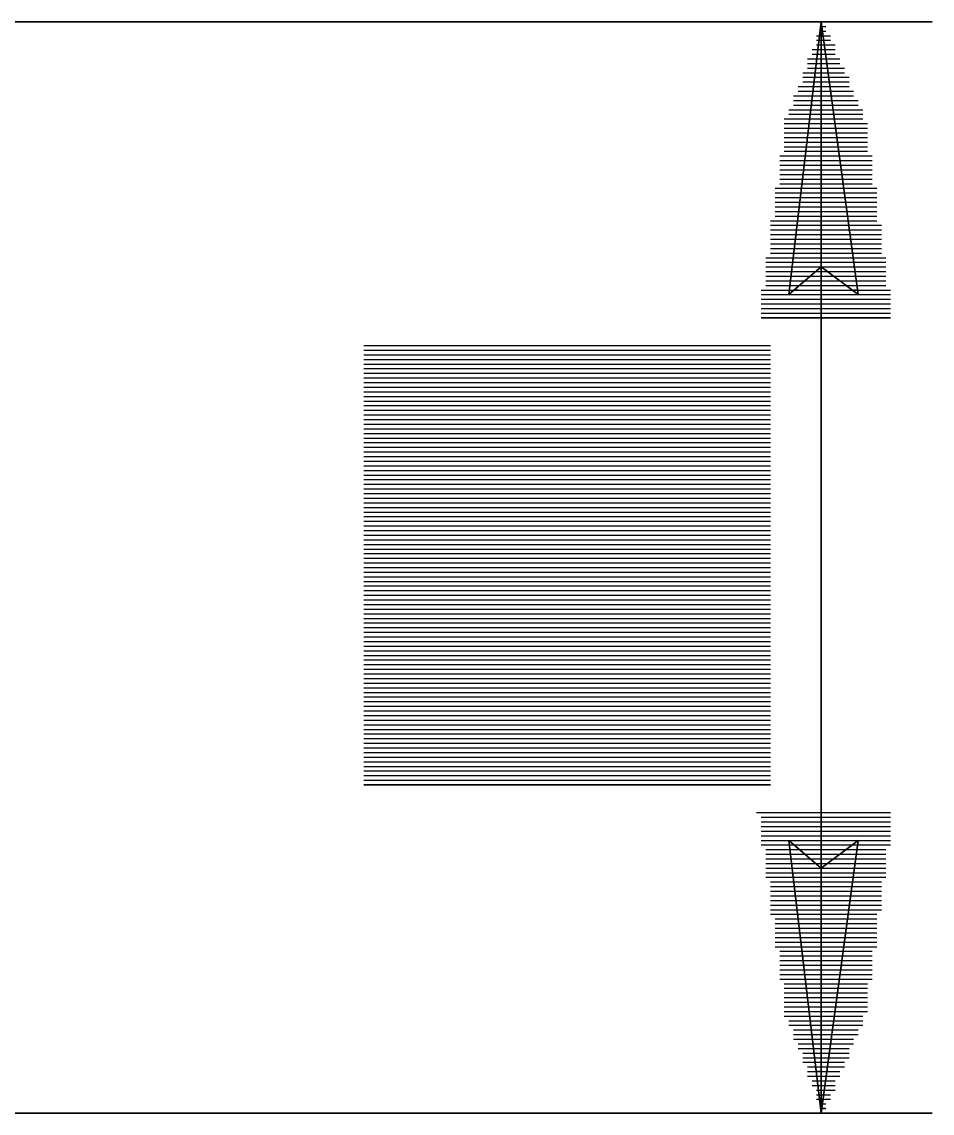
# Model space of a CAD drawing. Extents: x 1 to 210, y 1 to 298.
# Drawn here: x 175.01 to 191.69, y 152.65 to 172.64 of the extents above; entities that cross this region are included whole.
import ezdxf

# ---------------------------------------------------------------- set-up
doc = ezdxf.new("R2010")
doc.units = 0

msp = doc.modelspace()

# ---------------------------------------------------------------- linework, layer by layer
at = {"layer": 'P03207'}
msp.add_lwpolyline([(155.363331, 152.654), (191.685328, 152.654), (155.363331, 152.654)], dxfattribs=at)
at = {"layer": 'P03208'}
msp.add_lwpolyline([(155.363331, 172.635328), (191.685328, 172.635328), (155.363331, 172.635328)], dxfattribs=at)
at = {"layer": 'P04115'}
msp.add_lwpolyline([(181.271321, 166.708666), (188.721986, 166.708666)], dxfattribs=at)
at = {"layer": 'P04116'}
msp.add_lwpolyline([(181.271321, 166.623992), (188.721986, 166.623992)], dxfattribs=at)
at = {"layer": 'P04117'}
msp.add_lwpolyline([(181.271321, 166.539329), (188.721986, 166.539329)], dxfattribs=at)
at = {"layer": 'P04118'}
msp.add_lwpolyline([(181.271321, 166.454665), (188.721986, 166.454665)], dxfattribs=at)
at = {"layer": 'P04119'}
msp.add_lwpolyline([(181.271321, 166.369991), (188.721986, 166.369991)], dxfattribs=at)
at = {"layer": 'P04120'}
msp.add_lwpolyline([(181.271321, 166.285328), (188.721986, 166.285328)], dxfattribs=at)
at = {"layer": 'P04121'}
msp.add_lwpolyline([(181.271321, 166.200665), (188.721986, 166.200665)], dxfattribs=at)
at = {"layer": 'P04122'}
msp.add_lwpolyline([(181.271321, 166.115991), (188.721986, 166.115991)], dxfattribs=at)
at = {"layer": 'P04123'}
msp.add_lwpolyline([(181.271321, 166.031328), (188.721986, 166.031328)], dxfattribs=at)
at = {"layer": 'P04124'}
msp.add_lwpolyline([(181.271321, 165.946665), (188.721986, 165.946665)], dxfattribs=at)
at = {"layer": 'P04125'}
msp.add_lwpolyline([(181.271321, 165.861991), (188.721986, 165.861991)], dxfattribs=at)
at = {"layer": 'P04126'}
msp.add_lwpolyline([(181.271321, 165.777327), (188.721986, 165.777327)], dxfattribs=at)
at = {"layer": 'P04127'}
msp.add_lwpolyline([(181.271321, 165.692664), (188.721986, 165.692664)], dxfattribs=at)
at = {"layer": 'P04128'}
msp.add_lwpolyline([(181.271321, 165.60799), (188.721986, 165.60799)], dxfattribs=at)
at = {"layer": 'P04129'}
msp.add_lwpolyline([(181.271321, 165.523327), (188.721986, 165.523327)], dxfattribs=at)
at = {"layer": 'P04130'}
msp.add_lwpolyline([(181.271321, 165.438664), (188.721986, 165.438664)], dxfattribs=at)
at = {"layer": 'P04131'}
msp.add_lwpolyline([(181.271321, 165.354), (188.721986, 165.354)], dxfattribs=at)
at = {"layer": 'P04132'}
msp.add_lwpolyline([(181.271321, 165.269326), (188.721986, 165.269326)], dxfattribs=at)
at = {"layer": 'P04133'}
msp.add_lwpolyline([(181.271321, 165.184663), (188.721986, 165.184663)], dxfattribs=at)
at = {"layer": 'P04134'}
msp.add_lwpolyline([(181.271321, 165.1), (188.721986, 165.1)], dxfattribs=at)
at = {"layer": 'P04135'}
msp.add_lwpolyline([(181.271321, 165.015326), (188.721986, 165.015326)], dxfattribs=at)
at = {"layer": 'P04136'}
msp.add_lwpolyline([(181.271321, 164.930663), (188.721986, 164.930663)], dxfattribs=at)
at = {"layer": 'P04137'}
msp.add_lwpolyline([(181.271321, 164.846), (188.721986, 164.846)], dxfattribs=at)
at = {"layer": 'P04138'}
msp.add_lwpolyline([(181.271321, 164.761326), (188.721986, 164.761326)], dxfattribs=at)
at = {"layer": 'P04139'}
msp.add_lwpolyline([(181.271321, 164.676662), (188.721986, 164.676662)], dxfattribs=at)
at = {"layer": 'P04140'}
msp.add_lwpolyline([(181.271321, 164.591999), (188.721986, 164.591999)], dxfattribs=at)
at = {"layer": 'P04141'}
msp.add_lwpolyline([(181.271321, 164.507325), (188.721986, 164.507325)], dxfattribs=at)
at = {"layer": 'P04142'}
msp.add_lwpolyline([(181.271321, 164.422662), (188.721986, 164.422662)], dxfattribs=at)
at = {"layer": 'P04143'}
msp.add_lwpolyline([(181.271321, 164.337999), (188.721986, 164.337999)], dxfattribs=at)
at = {"layer": 'P04144'}
msp.add_lwpolyline([(181.271321, 164.253325), (188.721986, 164.253325)], dxfattribs=at)
at = {"layer": 'P04145'}
msp.add_lwpolyline([(181.271321, 164.168661), (188.721986, 164.168661)], dxfattribs=at)
at = {"layer": 'P04146'}
msp.add_lwpolyline([(181.271321, 164.083998), (188.721986, 164.083998)], dxfattribs=at)
at = {"layer": 'P04147'}
msp.add_lwpolyline([(181.271321, 163.999324), (188.721986, 163.999324)], dxfattribs=at)
at = {"layer": 'P04148'}
msp.add_lwpolyline([(181.271321, 163.914661), (188.721986, 163.914661)], dxfattribs=at)
at = {"layer": 'P04149'}
msp.add_lwpolyline([(181.271321, 163.829998), (188.721986, 163.829998)], dxfattribs=at)
at = {"layer": 'P04150'}
msp.add_lwpolyline([(181.271321, 163.745324), (188.721986, 163.745324)], dxfattribs=at)
at = {"layer": 'P04151'}
msp.add_lwpolyline([(181.271321, 163.660661), (188.721986, 163.660661)], dxfattribs=at)
at = {"layer": 'P04152'}
msp.add_lwpolyline([(181.271321, 163.575997), (188.721986, 163.575997)], dxfattribs=at)
at = {"layer": 'P04153'}
msp.add_lwpolyline([(181.271321, 163.491323), (188.721986, 163.491323)], dxfattribs=at)
at = {"layer": 'P04154'}
msp.add_lwpolyline([(181.271321, 163.40666), (188.721986, 163.40666)], dxfattribs=at)
at = {"layer": 'P04155'}
msp.add_lwpolyline([(181.271321, 163.321997), (188.721986, 163.321997)], dxfattribs=at)
at = {"layer": 'P04156'}
msp.add_lwpolyline([(181.271321, 163.237334), (188.721986, 163.237334)], dxfattribs=at)
at = {"layer": 'P04157'}
msp.add_lwpolyline([(181.271321, 163.15266), (188.721986, 163.15266)], dxfattribs=at)
at = {"layer": 'P04158'}
msp.add_lwpolyline([(181.271321, 163.067997), (188.721986, 163.067997)], dxfattribs=at)
at = {"layer": 'P04159'}
msp.add_lwpolyline([(181.271321, 162.983333), (188.721986, 162.983333)], dxfattribs=at)
at = {"layer": 'P04160'}
msp.add_lwpolyline([(181.271321, 162.898659), (188.721986, 162.898659)], dxfattribs=at)
at = {"layer": 'P04161'}
msp.add_lwpolyline([(181.271321, 162.813996), (188.721986, 162.813996)], dxfattribs=at)
at = {"layer": 'P04162'}
msp.add_lwpolyline([(181.271321, 162.729333), (188.721986, 162.729333)], dxfattribs=at)
at = {"layer": 'P04163'}
msp.add_lwpolyline([(181.271321, 162.644659), (188.721986, 162.644659)], dxfattribs=at)
at = {"layer": 'P04164'}
msp.add_lwpolyline([(181.271321, 162.559996), (188.721986, 162.559996)], dxfattribs=at)
at = {"layer": 'P04165'}
msp.add_lwpolyline([(181.271321, 162.475332), (188.721986, 162.475332)], dxfattribs=at)
at = {"layer": 'P04166'}
msp.add_lwpolyline([(181.271321, 162.390658), (188.721986, 162.390658)], dxfattribs=at)
at = {"layer": 'P04167'}
msp.add_lwpolyline([(181.271321, 162.305995), (188.721986, 162.305995)], dxfattribs=at)
at = {"layer": 'P04168'}
msp.add_lwpolyline([(181.271321, 162.221332), (188.721986, 162.221332)], dxfattribs=at)
at = {"layer": 'P04169'}
msp.add_lwpolyline([(181.271321, 162.136658), (188.721986, 162.136658)], dxfattribs=at)
at = {"layer": 'P04170'}
msp.add_lwpolyline([(181.271321, 162.051995), (188.721986, 162.051995)], dxfattribs=at)
at = {"layer": 'P04171'}
msp.add_lwpolyline([(181.271321, 161.967332), (188.721986, 161.967332)], dxfattribs=at)
at = {"layer": 'P04172'}
msp.add_lwpolyline([(181.271321, 161.882658), (188.721986, 161.882658)], dxfattribs=at)
at = {"layer": 'P04173'}
msp.add_lwpolyline([(181.271321, 161.797994), (188.721986, 161.797994)], dxfattribs=at)
at = {"layer": 'P04174'}
msp.add_lwpolyline([(181.271321, 161.713331), (188.721986, 161.713331)], dxfattribs=at)
at = {"layer": 'P04175'}
msp.add_lwpolyline([(181.271321, 161.628657), (188.721986, 161.628657)], dxfattribs=at)
at = {"layer": 'P04176'}
msp.add_lwpolyline([(181.271321, 161.543994), (188.721986, 161.543994)], dxfattribs=at)
at = {"layer": 'P04177'}
msp.add_lwpolyline([(181.271321, 161.459331), (188.721986, 161.459331)], dxfattribs=at)
at = {"layer": 'P04178'}
msp.add_lwpolyline([(181.271321, 161.374657), (188.721986, 161.374657)], dxfattribs=at)
at = {"layer": 'P04179'}
msp.add_lwpolyline([(181.271321, 161.289994), (188.721986, 161.289994)], dxfattribs=at)
at = {"layer": 'P04180'}
msp.add_lwpolyline([(181.271321, 161.20533), (188.721986, 161.20533)], dxfattribs=at)
at = {"layer": 'P04181'}
msp.add_lwpolyline([(181.271321, 161.120667), (188.721986, 161.120667)], dxfattribs=at)
at = {"layer": 'P04182'}
msp.add_lwpolyline([(181.271321, 161.035993), (188.721986, 161.035993)], dxfattribs=at)
at = {"layer": 'P04183'}
msp.add_lwpolyline([(181.271321, 160.95133), (188.721986, 160.95133)], dxfattribs=at)
at = {"layer": 'P04184'}
msp.add_lwpolyline([(181.271321, 160.866667), (188.721986, 160.866667)], dxfattribs=at)
at = {"layer": 'P04185'}
msp.add_lwpolyline([(181.271321, 160.781993), (188.721986, 160.781993)], dxfattribs=at)
at = {"layer": 'P04186'}
msp.add_lwpolyline([(181.271321, 160.697329), (188.721986, 160.697329)], dxfattribs=at)
at = {"layer": 'P04187'}
msp.add_lwpolyline([(181.271321, 160.612666), (188.721986, 160.612666)], dxfattribs=at)
at = {"layer": 'P04188'}
msp.add_lwpolyline([(181.271321, 160.527992), (188.721986, 160.527992)], dxfattribs=at)
at = {"layer": 'P04189'}
msp.add_lwpolyline([(181.271321, 160.443329), (188.721986, 160.443329)], dxfattribs=at)
at = {"layer": 'P04190'}
msp.add_lwpolyline([(181.271321, 160.358666), (188.721986, 160.358666)], dxfattribs=at)
at = {"layer": 'P04191'}
msp.add_lwpolyline([(181.271321, 160.273992), (188.721986, 160.273992)], dxfattribs=at)
at = {"layer": 'P04192'}
msp.add_lwpolyline([(181.271321, 160.189329), (188.721986, 160.189329)], dxfattribs=at)
at = {"layer": 'P04193'}
msp.add_lwpolyline([(181.271321, 160.104665), (188.721986, 160.104665)], dxfattribs=at)
at = {"layer": 'P04194'}
msp.add_lwpolyline([(181.271321, 160.019991), (188.721986, 160.019991)], dxfattribs=at)
at = {"layer": 'P04195'}
msp.add_lwpolyline([(181.271321, 159.935328), (188.721986, 159.935328)], dxfattribs=at)
at = {"layer": 'P04196'}
msp.add_lwpolyline([(181.271321, 159.850665), (188.721986, 159.850665)], dxfattribs=at)
at = {"layer": 'P04197'}
msp.add_lwpolyline([(181.271321, 159.765991), (188.721986, 159.765991)], dxfattribs=at)
at = {"layer": 'P04198'}
msp.add_lwpolyline([(181.271321, 159.681328), (188.721986, 159.681328)], dxfattribs=at)
at = {"layer": 'P04199'}
msp.add_lwpolyline([(181.271321, 159.596665), (188.721986, 159.596665)], dxfattribs=at)
at = {"layer": 'P04200'}
msp.add_lwpolyline([(181.271321, 159.511991), (188.721986, 159.511991)], dxfattribs=at)
at = {"layer": 'P04201'}
msp.add_lwpolyline([(181.271321, 159.427327), (188.721986, 159.427327)], dxfattribs=at)
at = {"layer": 'P04202'}
msp.add_lwpolyline([(181.271321, 159.342664), (188.721986, 159.342664)], dxfattribs=at)
at = {"layer": 'P04203'}
msp.add_lwpolyline([(181.271321, 159.25799), (188.721986, 159.25799)], dxfattribs=at)
at = {"layer": 'P04204'}
msp.add_lwpolyline([(181.271321, 159.173327), (188.721986, 159.173327)], dxfattribs=at)
at = {"layer": 'P04205'}
msp.add_lwpolyline([(181.271321, 159.088664), (188.721986, 159.088664)], dxfattribs=at)
at = {"layer": 'P04206'}
msp.add_lwpolyline([(181.271321, 159.004), (188.721986, 159.004)], dxfattribs=at)
at = {"layer": 'P04207'}
msp.add_lwpolyline([(181.271321, 158.919326), (188.721986, 158.919326)], dxfattribs=at)
at = {"layer": 'P04208'}
msp.add_lwpolyline([(181.271321, 158.834663), (188.721986, 158.834663)], dxfattribs=at)
at = {"layer": 'P04209'}
msp.add_lwpolyline([(181.271321, 158.75), (188.721986, 158.75)], dxfattribs=at)
at = {"layer": 'P04210'}
msp.add_lwpolyline([(181.271321, 158.665326), (188.721986, 158.665326), (181.271321, 158.665326)], dxfattribs=at)
at = {"layer": 'P04211'}
msp.add_lwpolyline([(188.467997, 158.157325), (190.923338, 158.157325)], dxfattribs=at)
at = {"layer": 'P04212'}
msp.add_lwpolyline([(188.55266, 158.072662), (190.923338, 158.072662)], dxfattribs=at)
at = {"layer": 'P04213'}
msp.add_lwpolyline([(188.55266, 157.987999), (190.923338, 157.987999)], dxfattribs=at)
at = {"layer": 'P04214'}
msp.add_lwpolyline([(188.55266, 157.903325), (190.923338, 157.903325)], dxfattribs=at)
at = {"layer": 'P04215'}
msp.add_lwpolyline([(188.55266, 157.818661), (190.923338, 157.818661)], dxfattribs=at)
at = {"layer": 'P04216'}
msp.add_lwpolyline([(188.55266, 157.733998), (190.923338, 157.733998)], dxfattribs=at)
at = {"layer": 'P04217'}
msp.add_lwpolyline([(188.55266, 157.649324), (190.923338, 157.649324)], dxfattribs=at)
at = {"layer": 'P04218'}
msp.add_lwpolyline([(188.55266, 157.564661), (190.923338, 157.564661)], dxfattribs=at)
at = {"layer": 'P04219'}
msp.add_lwpolyline([(188.637323, 157.479998), (190.838653, 157.479998)], dxfattribs=at)
at = {"layer": 'P04220'}
msp.add_lwpolyline([(188.637323, 157.395324), (190.838653, 157.395324)], dxfattribs=at)
at = {"layer": 'P04221'}
msp.add_lwpolyline([(188.637323, 157.310661), (190.838653, 157.310661)], dxfattribs=at)
at = {"layer": 'P04222'}
msp.add_lwpolyline([(188.637323, 157.225997), (190.838653, 157.225997)], dxfattribs=at)
at = {"layer": 'P04223'}
msp.add_lwpolyline([(188.637323, 157.141323), (190.838653, 157.141323)], dxfattribs=at)
at = {"layer": 'P04224'}
msp.add_lwpolyline([(188.637323, 157.05666), (190.838653, 157.05666)], dxfattribs=at)
at = {"layer": 'P04225'}
msp.add_lwpolyline([(188.637323, 156.971997), (190.838653, 156.971997)], dxfattribs=at)
at = {"layer": 'P04226'}
msp.add_lwpolyline([(188.721986, 156.887334), (190.75399, 156.887334)], dxfattribs=at)
at = {"layer": 'P04227'}
msp.add_lwpolyline([(188.721986, 156.80266), (190.75399, 156.80266)], dxfattribs=at)
at = {"layer": 'P04228'}
msp.add_lwpolyline([(188.721986, 156.717997), (190.75399, 156.717997)], dxfattribs=at)
at = {"layer": 'P04229'}
msp.add_lwpolyline([(188.721986, 156.633333), (190.75399, 156.633333)], dxfattribs=at)
at = {"layer": 'P04230'}
msp.add_lwpolyline([(188.721986, 156.548659), (190.75399, 156.548659)], dxfattribs=at)
at = {"layer": 'P04231'}
msp.add_lwpolyline([(188.721986, 156.463996), (190.75399, 156.463996)], dxfattribs=at)
at = {"layer": 'P04232'}
msp.add_lwpolyline([(188.721986, 156.379333), (190.75399, 156.379333)], dxfattribs=at)
at = {"layer": 'P04233'}
msp.add_lwpolyline([(188.721986, 156.294659), (190.669326, 156.294659)], dxfattribs=at)
at = {"layer": 'P04234'}
msp.add_lwpolyline([(188.806671, 156.209996), (190.669326, 156.209996)], dxfattribs=at)
at = {"layer": 'P04235'}
msp.add_lwpolyline([(188.806671, 156.125332), (190.669326, 156.125332)], dxfattribs=at)
at = {"layer": 'P04236'}
msp.add_lwpolyline([(188.806671, 156.040658), (190.669326, 156.040658)], dxfattribs=at)
at = {"layer": 'P04237'}
msp.add_lwpolyline([(188.806671, 155.955995), (190.669326, 155.955995)], dxfattribs=at)
at = {"layer": 'P04238'}
msp.add_lwpolyline([(188.806671, 155.871332), (190.669326, 155.871332)], dxfattribs=at)
at = {"layer": 'P04239'}
msp.add_lwpolyline([(188.806671, 155.786658), (190.669326, 155.786658)], dxfattribs=at)
at = {"layer": 'P04240'}
msp.add_lwpolyline([(188.806671, 155.701995), (190.669326, 155.701995)], dxfattribs=at)
at = {"layer": 'P04241'}
msp.add_lwpolyline([(188.891334, 155.617332), (190.584663, 155.617332)], dxfattribs=at)
at = {"layer": 'P04242'}
msp.add_lwpolyline([(188.891334, 155.532658), (190.584663, 155.532658)], dxfattribs=at)
at = {"layer": 'P04243'}
msp.add_lwpolyline([(188.891334, 155.447994), (190.584663, 155.447994)], dxfattribs=at)
at = {"layer": 'P04244'}
msp.add_lwpolyline([(188.891334, 155.363331), (190.584663, 155.363331)], dxfattribs=at)
at = {"layer": 'P04245'}
msp.add_lwpolyline([(188.891334, 155.278657), (190.584663, 155.278657)], dxfattribs=at)
at = {"layer": 'P04246'}
msp.add_lwpolyline([(188.891334, 155.193994), (190.584663, 155.193994)], dxfattribs=at)
at = {"layer": 'P04247'}
msp.add_lwpolyline([(188.891334, 155.109331), (190.584663, 155.109331)], dxfattribs=at)
at = {"layer": 'P04248'}
msp.add_lwpolyline([(188.975997, 155.024657), (190.5, 155.024657)], dxfattribs=at)
at = {"layer": 'P04249'}
msp.add_lwpolyline([(188.975997, 154.939994), (190.5, 154.939994)], dxfattribs=at)
at = {"layer": 'P04250'}
msp.add_lwpolyline([(188.975997, 154.85533), (190.5, 154.85533)], dxfattribs=at)
at = {"layer": 'P04251'}
msp.add_lwpolyline([(188.975997, 154.770667), (190.5, 154.770667)], dxfattribs=at)
at = {"layer": 'P04252'}
msp.add_lwpolyline([(188.975997, 154.685993), (190.5, 154.685993)], dxfattribs=at)
at = {"layer": 'P04253'}
msp.add_lwpolyline([(188.975997, 154.60133), (190.5, 154.60133)], dxfattribs=at)
at = {"layer": 'P04254'}
msp.add_lwpolyline([(188.975997, 154.516667), (190.5, 154.516667)], dxfattribs=at)
at = {"layer": 'P04255'}
msp.add_lwpolyline([(188.975997, 154.431993), (190.415337, 154.431993)], dxfattribs=at)
at = {"layer": 'P04256'}
msp.add_lwpolyline([(189.060661, 154.347329), (190.415337, 154.347329)], dxfattribs=at)
at = {"layer": 'P04257'}
msp.add_lwpolyline([(189.060661, 154.262666), (190.415337, 154.262666)], dxfattribs=at)
at = {"layer": 'P04258'}
msp.add_lwpolyline([(189.145324, 154.177992), (190.330652, 154.177992)], dxfattribs=at)
at = {"layer": 'P04259'}
msp.add_lwpolyline([(189.145324, 154.093329), (190.330652, 154.093329)], dxfattribs=at)
at = {"layer": 'P04260'}
msp.add_lwpolyline([(189.145324, 154.008666), (190.245989, 154.008666)], dxfattribs=at)
at = {"layer": 'P04261'}
msp.add_lwpolyline([(189.229987, 153.923992), (190.245989, 153.923992)], dxfattribs=at)
at = {"layer": 'P04262'}
msp.add_lwpolyline([(189.229987, 153.839329), (190.161326, 153.839329)], dxfattribs=at)
at = {"layer": 'P04263'}
msp.add_lwpolyline([(189.314672, 153.754665), (190.161326, 153.754665)], dxfattribs=at)
at = {"layer": 'P04264'}
msp.add_lwpolyline([(189.314672, 153.669991), (190.161326, 153.669991)], dxfattribs=at)
at = {"layer": 'P04265'}
msp.add_lwpolyline([(189.314672, 153.585328), (190.076662, 153.585328)], dxfattribs=at)
at = {"layer": 'P04266'}
msp.add_lwpolyline([(189.399335, 153.500665), (190.076662, 153.500665)], dxfattribs=at)
at = {"layer": 'P04267'}
msp.add_lwpolyline([(189.399335, 153.415991), (189.991999, 153.415991)], dxfattribs=at)
at = {"layer": 'P04268'}
msp.add_lwpolyline([(189.399335, 153.331328), (189.991999, 153.331328)], dxfattribs=at)
at = {"layer": 'P04269'}
msp.add_lwpolyline([(189.483998, 153.246665), (189.907336, 153.246665)], dxfattribs=at)
at = {"layer": 'P04270'}
msp.add_lwpolyline([(189.483998, 153.161991), (189.907336, 153.161991)], dxfattribs=at)
at = {"layer": 'P04271'}
msp.add_lwpolyline([(189.568661, 153.077327), (189.907336, 153.077327)], dxfattribs=at)
at = {"layer": 'P04272'}
msp.add_lwpolyline([(189.568661, 152.992664), (189.822673, 152.992664)], dxfattribs=at)
at = {"layer": 'P04273'}
msp.add_lwpolyline([(189.568661, 152.908001), (189.822673, 152.908001)], dxfattribs=at)
at = {"layer": 'P04274'}
msp.add_lwpolyline([(189.653325, 152.823327), (189.737988, 152.823327)], dxfattribs=at)
at = {"layer": 'P04275'}
msp.add_lwpolyline([(189.653325, 152.738664), (189.737988, 152.738664), (189.653325, 152.738664)], dxfattribs=at)
at = {"layer": 'P04276'}
msp.add_lwpolyline([(189.653325, 152.654), (189.060661, 157.649324), (189.653325, 152.654)], dxfattribs=at)
at = {"layer": 'P04277'}
msp.add_lwpolyline([(189.060661, 157.649324), (189.653325, 157.141323), (189.060661, 157.649324)], dxfattribs=at)
at = {"layer": 'P04278'}
msp.add_lwpolyline([(189.653325, 157.141323), (190.330652, 157.649324), (189.653325, 157.141323)], dxfattribs=at)
at = {"layer": 'P04279'}
msp.add_lwpolyline([(190.330652, 157.649324), (189.653325, 152.654), (190.330652, 157.649324)], dxfattribs=at)
at = {"layer": 'P04280'}
msp.add_lwpolyline([(189.145324, 157.564661), (189.229987, 157.564661)], dxfattribs=at)
at = {"layer": 'P04281'}
msp.add_lwpolyline([(189.145324, 157.479998), (189.314672, 157.479998)], dxfattribs=at)
at = {"layer": 'P04282'}
msp.add_lwpolyline([(189.145324, 157.395324), (189.399335, 157.395324)], dxfattribs=at)
at = {"layer": 'P04283'}
msp.add_lwpolyline([(189.145324, 157.310661), (189.483998, 157.310661)], dxfattribs=at)
at = {"layer": 'P04284'}
msp.add_lwpolyline([(189.145324, 157.225997), (189.568661, 157.225997)], dxfattribs=at)
at = {"layer": 'P04285'}
msp.add_lwpolyline([(189.145324, 157.141323), (189.653325, 157.141323)], dxfattribs=at)
at = {"layer": 'P04286'}
msp.add_lwpolyline([(189.145324, 157.05666), (189.653325, 157.05666)], dxfattribs=at)
at = {"layer": 'P04287'}
msp.add_lwpolyline([(189.145324, 156.971997), (189.653325, 156.971997)], dxfattribs=at)
at = {"layer": 'P04288'}
msp.add_lwpolyline([(189.229987, 156.887334), (189.653325, 156.887334)], dxfattribs=at)
at = {"layer": 'P04289'}
msp.add_lwpolyline([(189.229987, 156.80266), (189.653325, 156.80266)], dxfattribs=at)
at = {"layer": 'P04290'}
msp.add_lwpolyline([(189.229987, 156.717997), (189.653325, 156.717997)], dxfattribs=at)
at = {"layer": 'P04291'}
msp.add_lwpolyline([(189.229987, 156.633333), (189.653325, 156.633333)], dxfattribs=at)
at = {"layer": 'P04292'}
msp.add_lwpolyline([(189.229987, 156.548659), (189.653325, 156.548659)], dxfattribs=at)
at = {"layer": 'P04293'}
msp.add_lwpolyline([(189.229987, 156.463996), (189.653325, 156.463996)], dxfattribs=at)
at = {"layer": 'P04294'}
msp.add_lwpolyline([(189.229987, 156.379333), (189.653325, 156.379333)], dxfattribs=at)
at = {"layer": 'P04295'}
msp.add_lwpolyline([(189.229987, 156.294659), (189.653325, 156.294659)], dxfattribs=at)
at = {"layer": 'P04296'}
msp.add_lwpolyline([(189.314672, 156.209996), (189.653325, 156.209996)], dxfattribs=at)
at = {"layer": 'P04297'}
msp.add_lwpolyline([(189.314672, 156.125332), (189.653325, 156.125332)], dxfattribs=at)
at = {"layer": 'P04298'}
msp.add_lwpolyline([(189.314672, 156.040658), (189.653325, 156.040658)], dxfattribs=at)
at = {"layer": 'P04299'}
msp.add_lwpolyline([(189.314672, 155.955995), (189.653325, 155.955995)], dxfattribs=at)
at = {"layer": 'P04300'}
msp.add_lwpolyline([(189.314672, 155.871332), (189.653325, 155.871332)], dxfattribs=at)
at = {"layer": 'P04301'}
msp.add_lwpolyline([(189.314672, 155.786658), (189.653325, 155.786658)], dxfattribs=at)
at = {"layer": 'P04302'}
msp.add_lwpolyline([(189.314672, 155.701995), (189.653325, 155.701995)], dxfattribs=at)
at = {"layer": 'P04303'}
msp.add_lwpolyline([(189.314672, 155.617332), (189.653325, 155.617332)], dxfattribs=at)
at = {"layer": 'P04304'}
msp.add_lwpolyline([(189.314672, 155.532658), (189.653325, 155.532658)], dxfattribs=at)
at = {"layer": 'P04305'}
msp.add_lwpolyline([(189.399335, 155.447994), (189.653325, 155.447994)], dxfattribs=at)
at = {"layer": 'P04306'}
msp.add_lwpolyline([(189.399335, 155.363331), (189.653325, 155.363331)], dxfattribs=at)
at = {"layer": 'P04307'}
msp.add_lwpolyline([(189.399335, 155.278657), (189.653325, 155.278657)], dxfattribs=at)
at = {"layer": 'P04308'}
msp.add_lwpolyline([(189.399335, 155.193994), (189.653325, 155.193994)], dxfattribs=at)
at = {"layer": 'P04309'}
msp.add_lwpolyline([(189.399335, 155.109331), (189.653325, 155.109331)], dxfattribs=at)
at = {"layer": 'P04310'}
msp.add_lwpolyline([(189.399335, 155.024657), (189.653325, 155.024657)], dxfattribs=at)
at = {"layer": 'P04311'}
msp.add_lwpolyline([(189.399335, 154.939994), (189.653325, 154.939994)], dxfattribs=at)
at = {"layer": 'P04312'}
msp.add_lwpolyline([(189.399335, 154.85533), (189.653325, 154.85533)], dxfattribs=at)
at = {"layer": 'P04313'}
msp.add_lwpolyline([(189.483998, 154.770667), (189.653325, 154.770667)], dxfattribs=at)
at = {"layer": 'P04314'}
msp.add_lwpolyline([(189.483998, 154.685993), (189.653325, 154.685993)], dxfattribs=at)
at = {"layer": 'P04315'}
msp.add_lwpolyline([(189.483998, 154.60133), (189.653325, 154.60133)], dxfattribs=at)
at = {"layer": 'P04316'}
msp.add_lwpolyline([(189.483998, 154.516667), (189.653325, 154.516667)], dxfattribs=at)
at = {"layer": 'P04317'}
msp.add_lwpolyline([(189.483998, 154.431993), (189.653325, 154.431993)], dxfattribs=at)
at = {"layer": 'P04318'}
msp.add_lwpolyline([(189.483998, 154.347329), (189.653325, 154.347329)], dxfattribs=at)
at = {"layer": 'P04319'}
msp.add_lwpolyline([(189.483998, 154.262666), (189.653325, 154.262666)], dxfattribs=at)
at = {"layer": 'P04320'}
msp.add_lwpolyline([(189.483998, 154.177992), (189.653325, 154.177992)], dxfattribs=at)
at = {"layer": 'P04321'}
msp.add_lwpolyline([(189.483998, 154.093329), (189.653325, 154.093329)], dxfattribs=at)
at = {"layer": 'P04322'}
msp.add_lwpolyline([(189.568661, 154.008666), (189.653325, 154.008666)], dxfattribs=at)
at = {"layer": 'P04323'}
msp.add_lwpolyline([(189.568661, 153.923992), (189.653325, 153.923992)], dxfattribs=at)
at = {"layer": 'P04324'}
msp.add_lwpolyline([(189.568661, 153.839329), (189.653325, 153.839329)], dxfattribs=at)
at = {"layer": 'P04325'}
msp.add_lwpolyline([(189.568661, 153.754665), (189.653325, 153.754665)], dxfattribs=at)
at = {"layer": 'P04326'}
msp.add_lwpolyline([(189.568661, 153.669991), (189.653325, 153.669991)], dxfattribs=at)
at = {"layer": 'P04327'}
msp.add_lwpolyline([(189.568661, 153.585328), (189.653325, 153.585328)], dxfattribs=at)
at = {"layer": 'P04328'}
msp.add_lwpolyline([(189.568661, 153.500665), (189.653325, 153.500665)], dxfattribs=at)
at = {"layer": 'P04329'}
msp.add_lwpolyline([(189.568661, 153.415991), (189.653325, 153.415991), (189.568661, 153.415991)], dxfattribs=at)
at = {"layer": 'P04330'}
msp.add_lwpolyline([(190.245989, 157.564661), (190.330652, 157.564661)], dxfattribs=at)
at = {"layer": 'P04331'}
msp.add_lwpolyline([(190.161326, 157.479998), (190.330652, 157.479998)], dxfattribs=at)
at = {"layer": 'P04332'}
msp.add_lwpolyline([(189.991999, 157.395324), (190.330652, 157.395324)], dxfattribs=at)
at = {"layer": 'P04333'}
msp.add_lwpolyline([(189.907336, 157.310661), (190.330652, 157.310661)], dxfattribs=at)
at = {"layer": 'P04334'}
msp.add_lwpolyline([(189.822673, 157.225997), (190.330652, 157.225997)], dxfattribs=at)
at = {"layer": 'P04335'}
msp.add_lwpolyline([(189.653325, 157.141323), (190.330652, 157.141323)], dxfattribs=at)
at = {"layer": 'P04336'}
msp.add_lwpolyline([(189.653325, 157.05666), (190.330652, 157.05666)], dxfattribs=at)
at = {"layer": 'P04337'}
msp.add_lwpolyline([(189.653325, 156.971997), (190.245989, 156.971997)], dxfattribs=at)
at = {"layer": 'P04338'}
msp.add_lwpolyline([(189.653325, 156.887334), (190.245989, 156.887334)], dxfattribs=at)
at = {"layer": 'P04339'}
msp.add_lwpolyline([(189.653325, 156.80266), (190.245989, 156.80266)], dxfattribs=at)
at = {"layer": 'P04340'}
msp.add_lwpolyline([(189.653325, 156.717997), (190.245989, 156.717997)], dxfattribs=at)
at = {"layer": 'P04341'}
msp.add_lwpolyline([(189.653325, 156.633333), (190.245989, 156.633333)], dxfattribs=at)
at = {"layer": 'P04342'}
msp.add_lwpolyline([(189.653325, 156.548659), (190.245989, 156.548659)], dxfattribs=at)
at = {"layer": 'P04343'}
msp.add_lwpolyline([(189.653325, 156.463996), (190.245989, 156.463996)], dxfattribs=at)
at = {"layer": 'P04344'}
msp.add_lwpolyline([(189.653325, 156.379333), (190.161326, 156.379333)], dxfattribs=at)
at = {"layer": 'P04345'}
msp.add_lwpolyline([(189.653325, 156.294659), (190.161326, 156.294659)], dxfattribs=at)
at = {"layer": 'P04346'}
msp.add_lwpolyline([(189.653325, 156.209996), (190.161326, 156.209996)], dxfattribs=at)
at = {"layer": 'P04347'}
msp.add_lwpolyline([(189.653325, 156.125332), (190.161326, 156.125332)], dxfattribs=at)
at = {"layer": 'P04348'}
msp.add_lwpolyline([(189.653325, 156.040658), (190.161326, 156.040658)], dxfattribs=at)
at = {"layer": 'P04349'}
msp.add_lwpolyline([(189.653325, 155.955995), (190.161326, 155.955995)], dxfattribs=at)
at = {"layer": 'P04350'}
msp.add_lwpolyline([(189.653325, 155.871332), (190.161326, 155.871332)], dxfattribs=at)
at = {"layer": 'P04351'}
msp.add_lwpolyline([(189.653325, 155.786658), (190.161326, 155.786658)], dxfattribs=at)
at = {"layer": 'P04352'}
msp.add_lwpolyline([(189.653325, 155.701995), (190.076662, 155.701995)], dxfattribs=at)
at = {"layer": 'P04353'}
msp.add_lwpolyline([(189.653325, 155.617332), (190.076662, 155.617332)], dxfattribs=at)
at = {"layer": 'P04354'}
msp.add_lwpolyline([(189.653325, 155.532658), (190.076662, 155.532658)], dxfattribs=at)
at = {"layer": 'P04355'}
msp.add_lwpolyline([(189.653325, 155.447994), (190.076662, 155.447994)], dxfattribs=at)
at = {"layer": 'P04356'}
msp.add_lwpolyline([(189.653325, 155.363331), (190.076662, 155.363331)], dxfattribs=at)
at = {"layer": 'P04357'}
msp.add_lwpolyline([(189.653325, 155.278657), (190.076662, 155.278657)], dxfattribs=at)
at = {"layer": 'P04358'}
msp.add_lwpolyline([(189.653325, 155.193994), (190.076662, 155.193994)], dxfattribs=at)
at = {"layer": 'P04359'}
msp.add_lwpolyline([(189.653325, 155.109331), (189.991999, 155.109331)], dxfattribs=at)
at = {"layer": 'P04360'}
msp.add_lwpolyline([(189.653325, 155.024657), (189.991999, 155.024657)], dxfattribs=at)
at = {"layer": 'P04361'}
msp.add_lwpolyline([(189.653325, 154.939994), (189.991999, 154.939994)], dxfattribs=at)
at = {"layer": 'P04362'}
msp.add_lwpolyline([(189.653325, 154.85533), (189.991999, 154.85533)], dxfattribs=at)
at = {"layer": 'P04363'}
msp.add_lwpolyline([(189.653325, 154.770667), (189.991999, 154.770667)], dxfattribs=at)
at = {"layer": 'P04364'}
msp.add_lwpolyline([(189.653325, 154.685993), (189.991999, 154.685993)], dxfattribs=at)
at = {"layer": 'P04365'}
msp.add_lwpolyline([(189.653325, 154.60133), (189.991999, 154.60133)], dxfattribs=at)
at = {"layer": 'P04366'}
msp.add_lwpolyline([(189.653325, 154.516667), (189.907336, 154.516667)], dxfattribs=at)
at = {"layer": 'P04367'}
msp.add_lwpolyline([(189.653325, 154.431993), (189.907336, 154.431993)], dxfattribs=at)
at = {"layer": 'P04368'}
msp.add_lwpolyline([(189.653325, 154.347329), (189.907336, 154.347329)], dxfattribs=at)
at = {"layer": 'P04369'}
msp.add_lwpolyline([(189.653325, 154.262666), (189.907336, 154.262666)], dxfattribs=at)
at = {"layer": 'P04370'}
msp.add_lwpolyline([(189.653325, 154.177992), (189.907336, 154.177992)], dxfattribs=at)
at = {"layer": 'P04371'}
msp.add_lwpolyline([(189.653325, 154.093329), (189.907336, 154.093329)], dxfattribs=at)
at = {"layer": 'P04372'}
msp.add_lwpolyline([(189.653325, 154.008666), (189.907336, 154.008666)], dxfattribs=at)
at = {"layer": 'P04373'}
msp.add_lwpolyline([(189.653325, 153.923992), (189.907336, 153.923992)], dxfattribs=at)
at = {"layer": 'P04374'}
msp.add_lwpolyline([(189.653325, 153.839329), (189.822673, 153.839329)], dxfattribs=at)
at = {"layer": 'P04375'}
msp.add_lwpolyline([(189.653325, 153.754665), (189.822673, 153.754665)], dxfattribs=at)
at = {"layer": 'P04376'}
msp.add_lwpolyline([(189.653325, 153.669991), (189.822673, 153.669991)], dxfattribs=at)
at = {"layer": 'P04377'}
msp.add_lwpolyline([(189.653325, 153.585328), (189.822673, 153.585328)], dxfattribs=at)
at = {"layer": 'P04378'}
msp.add_lwpolyline([(189.653325, 153.500665), (189.822673, 153.500665)], dxfattribs=at)
at = {"layer": 'P04379'}
msp.add_lwpolyline([(189.653325, 153.415991), (189.822673, 153.415991)], dxfattribs=at)
at = {"layer": 'P04380'}
msp.add_lwpolyline([(189.653325, 153.331328), (189.822673, 153.331328)], dxfattribs=at)
at = {"layer": 'P04381'}
msp.add_lwpolyline([(189.653325, 153.246665), (189.737988, 153.246665)], dxfattribs=at)
at = {"layer": 'P04382'}
msp.add_lwpolyline([(189.653325, 153.161991), (189.737988, 153.161991)], dxfattribs=at)
at = {"layer": 'P04383'}
msp.add_lwpolyline([(189.653325, 153.077327), (189.737988, 153.077327)], dxfattribs=at)
at = {"layer": 'P04384'}
msp.add_lwpolyline([(189.653325, 152.992664), (189.737988, 152.992664)], dxfattribs=at)
at = {"layer": 'P04385'}
msp.add_lwpolyline([(189.653325, 152.908001), (189.737988, 152.908001)], dxfattribs=at)
at = {"layer": 'P04386'}
msp.add_lwpolyline([(189.653325, 152.823327), (189.737988, 152.823327)], dxfattribs=at)
at = {"layer": 'P04387'}
msp.add_lwpolyline([(189.653325, 152.738664), (189.737988, 152.738664), (189.653325, 152.738664)], dxfattribs=at)
at = {"layer": 'P04388'}
msp.add_lwpolyline([(189.653325, 172.550665), (189.737988, 172.550665)], dxfattribs=at)
at = {"layer": 'P04389'}
msp.add_lwpolyline([(189.653325, 172.465991), (189.737988, 172.465991)], dxfattribs=at)
at = {"layer": 'P04390'}
msp.add_lwpolyline([(189.568661, 172.381328), (189.822673, 172.381328)], dxfattribs=at)
at = {"layer": 'P04391'}
msp.add_lwpolyline([(189.568661, 172.296665), (189.822673, 172.296665)], dxfattribs=at)
at = {"layer": 'P04392'}
msp.add_lwpolyline([(189.568661, 172.211991), (189.907336, 172.211991)], dxfattribs=at)
at = {"layer": 'P04393'}
msp.add_lwpolyline([(189.483998, 172.127327), (189.907336, 172.127327)], dxfattribs=at)
at = {"layer": 'P04394'}
msp.add_lwpolyline([(189.483998, 172.042664), (189.907336, 172.042664)], dxfattribs=at)
at = {"layer": 'P04395'}
msp.add_lwpolyline([(189.399335, 171.95799), (189.991999, 171.95799)], dxfattribs=at)
at = {"layer": 'P04396'}
msp.add_lwpolyline([(189.399335, 171.873327), (189.991999, 171.873327)], dxfattribs=at)
at = {"layer": 'P04397'}
msp.add_lwpolyline([(189.399335, 171.788664), (190.076662, 171.788664)], dxfattribs=at)
at = {"layer": 'P04398'}
msp.add_lwpolyline([(189.314672, 171.704), (190.076662, 171.704)], dxfattribs=at)
at = {"layer": 'P04399'}
msp.add_lwpolyline([(189.314672, 171.619326), (190.161326, 171.619326)], dxfattribs=at)
at = {"layer": 'P04400'}
msp.add_lwpolyline([(189.314672, 171.534663), (190.161326, 171.534663)], dxfattribs=at)
at = {"layer": 'P04401'}
msp.add_lwpolyline([(189.229987, 171.45), (190.161326, 171.45)], dxfattribs=at)
at = {"layer": 'P04402'}
msp.add_lwpolyline([(189.229987, 171.365326), (190.245989, 171.365326)], dxfattribs=at)
at = {"layer": 'P04403'}
msp.add_lwpolyline([(189.145324, 171.280663), (190.245989, 171.280663)], dxfattribs=at)
at = {"layer": 'P04404'}
msp.add_lwpolyline([(189.145324, 171.196), (190.330652, 171.196)], dxfattribs=at)
at = {"layer": 'P04405'}
msp.add_lwpolyline([(189.145324, 171.111326), (190.330652, 171.111326)], dxfattribs=at)
at = {"layer": 'P04406'}
msp.add_lwpolyline([(189.060661, 171.026662), (190.415337, 171.026662)], dxfattribs=at)
at = {"layer": 'P04407'}
msp.add_lwpolyline([(189.060661, 170.941999), (190.415337, 170.941999)], dxfattribs=at)
at = {"layer": 'P04408'}
msp.add_lwpolyline([(188.975997, 170.857325), (190.415337, 170.857325)], dxfattribs=at)
at = {"layer": 'P04409'}
msp.add_lwpolyline([(188.975997, 170.772662), (190.5, 170.772662)], dxfattribs=at)
at = {"layer": 'P04410'}
msp.add_lwpolyline([(188.975997, 170.687999), (190.5, 170.687999)], dxfattribs=at)
at = {"layer": 'P04411'}
msp.add_lwpolyline([(188.975997, 170.603325), (190.5, 170.603325)], dxfattribs=at)
at = {"layer": 'P04412'}
msp.add_lwpolyline([(188.975997, 170.518661), (190.5, 170.518661)], dxfattribs=at)
at = {"layer": 'P04413'}
msp.add_lwpolyline([(188.975997, 170.433998), (190.5, 170.433998)], dxfattribs=at)
at = {"layer": 'P04414'}
msp.add_lwpolyline([(188.975997, 170.349324), (190.5, 170.349324)], dxfattribs=at)
at = {"layer": 'P04415'}
msp.add_lwpolyline([(188.975997, 170.264661), (190.5, 170.264661)], dxfattribs=at)
at = {"layer": 'P04416'}
msp.add_lwpolyline([(188.891334, 170.179998), (190.584663, 170.179998)], dxfattribs=at)
at = {"layer": 'P04417'}
msp.add_lwpolyline([(188.891334, 170.095324), (190.584663, 170.095324)], dxfattribs=at)
at = {"layer": 'P04418'}
msp.add_lwpolyline([(188.891334, 170.010661), (190.584663, 170.010661)], dxfattribs=at)
at = {"layer": 'P04419'}
msp.add_lwpolyline([(188.891334, 169.925997), (190.584663, 169.925997)], dxfattribs=at)
at = {"layer": 'P04420'}
msp.add_lwpolyline([(188.891334, 169.841323), (190.584663, 169.841323)], dxfattribs=at)
at = {"layer": 'P04421'}
msp.add_lwpolyline([(188.891334, 169.75666), (190.584663, 169.75666)], dxfattribs=at)
at = {"layer": 'P04422'}
msp.add_lwpolyline([(188.891334, 169.671997), (190.584663, 169.671997)], dxfattribs=at)
at = {"layer": 'P04423'}
msp.add_lwpolyline([(188.806671, 169.587334), (190.669326, 169.587334)], dxfattribs=at)
at = {"layer": 'P04424'}
msp.add_lwpolyline([(188.806671, 169.50266), (190.669326, 169.50266)], dxfattribs=at)
at = {"layer": 'P04425'}
msp.add_lwpolyline([(188.806671, 169.417997), (190.669326, 169.417997)], dxfattribs=at)
at = {"layer": 'P04426'}
msp.add_lwpolyline([(188.806671, 169.333333), (190.669326, 169.333333)], dxfattribs=at)
at = {"layer": 'P04427'}
msp.add_lwpolyline([(188.806671, 169.248659), (190.669326, 169.248659)], dxfattribs=at)
at = {"layer": 'P04428'}
msp.add_lwpolyline([(188.806671, 169.163996), (190.669326, 169.163996)], dxfattribs=at)
at = {"layer": 'P04429'}
msp.add_lwpolyline([(188.806671, 169.079333), (190.669326, 169.079333)], dxfattribs=at)
at = {"layer": 'P04430'}
msp.add_lwpolyline([(188.721986, 168.994659), (190.669326, 168.994659)], dxfattribs=at)
at = {"layer": 'P04431'}
msp.add_lwpolyline([(188.721986, 168.909996), (190.75399, 168.909996)], dxfattribs=at)
at = {"layer": 'P04432'}
msp.add_lwpolyline([(188.721986, 168.825332), (190.75399, 168.825332)], dxfattribs=at)
at = {"layer": 'P04433'}
msp.add_lwpolyline([(188.721986, 168.740658), (190.75399, 168.740658)], dxfattribs=at)
at = {"layer": 'P04434'}
msp.add_lwpolyline([(188.721986, 168.655995), (190.75399, 168.655995)], dxfattribs=at)
at = {"layer": 'P04435'}
msp.add_lwpolyline([(188.721986, 168.571332), (190.75399, 168.571332)], dxfattribs=at)
at = {"layer": 'P04436'}
msp.add_lwpolyline([(188.721986, 168.486658), (190.75399, 168.486658)], dxfattribs=at)
at = {"layer": 'P04437'}
msp.add_lwpolyline([(188.721986, 168.401995), (190.75399, 168.401995)], dxfattribs=at)
at = {"layer": 'P04438'}
msp.add_lwpolyline([(188.637323, 168.317332), (190.838653, 168.317332)], dxfattribs=at)
at = {"layer": 'P04439'}
msp.add_lwpolyline([(188.637323, 168.232658), (190.838653, 168.232658)], dxfattribs=at)
at = {"layer": 'P04440'}
msp.add_lwpolyline([(188.637323, 168.147994), (190.838653, 168.147994)], dxfattribs=at)
at = {"layer": 'P04441'}
msp.add_lwpolyline([(188.637323, 168.063331), (190.838653, 168.063331)], dxfattribs=at)
at = {"layer": 'P04442'}
msp.add_lwpolyline([(188.637323, 167.978657), (190.838653, 167.978657)], dxfattribs=at)
at = {"layer": 'P04443'}
msp.add_lwpolyline([(188.637323, 167.893994), (190.838653, 167.893994)], dxfattribs=at)
at = {"layer": 'P04444'}
msp.add_lwpolyline([(188.637323, 167.809331), (190.838653, 167.809331)], dxfattribs=at)
at = {"layer": 'P04445'}
msp.add_lwpolyline([(188.55266, 167.724657), (190.923338, 167.724657)], dxfattribs=at)
at = {"layer": 'P04446'}
msp.add_lwpolyline([(188.55266, 167.639994), (190.923338, 167.639994)], dxfattribs=at)
at = {"layer": 'P04447'}
msp.add_lwpolyline([(188.55266, 167.55533), (190.923338, 167.55533)], dxfattribs=at)
at = {"layer": 'P04448'}
msp.add_lwpolyline([(188.55266, 167.470667), (190.923338, 167.470667)], dxfattribs=at)
at = {"layer": 'P04449'}
msp.add_lwpolyline([(188.55266, 167.385993), (190.923338, 167.385993)], dxfattribs=at)
at = {"layer": 'P04450'}
msp.add_lwpolyline([(188.55266, 167.30133), (190.923338, 167.30133)], dxfattribs=at)
at = {"layer": 'P04451'}
msp.add_lwpolyline([(188.55266, 167.216667), (190.923338, 167.216667), (188.55266, 167.216667)], dxfattribs=at)
at = {"layer": 'P04452'}
msp.add_lwpolyline([(189.653325, 172.635328), (190.330652, 167.639994), (189.653325, 172.635328)], dxfattribs=at)
at = {"layer": 'P04453'}
msp.add_lwpolyline([(190.330652, 167.639994), (189.653325, 168.147994), (190.330652, 167.639994)], dxfattribs=at)
at = {"layer": 'P04454'}
msp.add_lwpolyline([(189.653325, 168.147994), (189.060661, 167.639994), (189.653325, 168.147994)], dxfattribs=at)
at = {"layer": 'P04455'}
msp.add_lwpolyline([(189.060661, 167.639994), (189.653325, 172.635328), (189.060661, 167.639994)], dxfattribs=at)
at = {"layer": 'P04456'}
msp.add_lwpolyline([(189.653325, 172.550665), (189.737988, 172.550665)], dxfattribs=at)
at = {"layer": 'P04457'}
msp.add_lwpolyline([(189.653325, 172.465991), (189.737988, 172.465991)], dxfattribs=at)
at = {"layer": 'P04458'}
msp.add_lwpolyline([(189.653325, 172.381328), (189.737988, 172.381328)], dxfattribs=at)
at = {"layer": 'P04459'}
msp.add_lwpolyline([(189.653325, 172.296665), (189.737988, 172.296665)], dxfattribs=at)
at = {"layer": 'P04460'}
msp.add_lwpolyline([(189.653325, 172.211991), (189.737988, 172.211991)], dxfattribs=at)
at = {"layer": 'P04461'}
msp.add_lwpolyline([(189.653325, 172.127327), (189.737988, 172.127327)], dxfattribs=at)
at = {"layer": 'P04462'}
msp.add_lwpolyline([(189.653325, 172.042664), (189.737988, 172.042664)], dxfattribs=at)
at = {"layer": 'P04463'}
msp.add_lwpolyline([(189.653325, 171.95799), (189.822673, 171.95799)], dxfattribs=at)
at = {"layer": 'P04464'}
msp.add_lwpolyline([(189.653325, 171.873327), (189.822673, 171.873327)], dxfattribs=at)
at = {"layer": 'P04465'}
msp.add_lwpolyline([(189.653325, 171.788664), (189.822673, 171.788664)], dxfattribs=at)
at = {"layer": 'P04466'}
msp.add_lwpolyline([(189.653325, 171.704), (189.822673, 171.704)], dxfattribs=at)
at = {"layer": 'P04467'}
msp.add_lwpolyline([(189.653325, 171.619326), (189.822673, 171.619326)], dxfattribs=at)
at = {"layer": 'P04468'}
msp.add_lwpolyline([(189.653325, 171.534663), (189.822673, 171.534663)], dxfattribs=at)
at = {"layer": 'P04469'}
msp.add_lwpolyline([(189.653325, 171.45), (189.822673, 171.45)], dxfattribs=at)
at = {"layer": 'P04470'}
msp.add_lwpolyline([(189.653325, 171.365326), (189.907336, 171.365326)], dxfattribs=at)
at = {"layer": 'P04471'}
msp.add_lwpolyline([(189.653325, 171.280663), (189.907336, 171.280663)], dxfattribs=at)
at = {"layer": 'P04472'}
msp.add_lwpolyline([(189.653325, 171.196), (189.907336, 171.196)], dxfattribs=at)
at = {"layer": 'P04473'}
msp.add_lwpolyline([(189.653325, 171.111326), (189.907336, 171.111326)], dxfattribs=at)
at = {"layer": 'P04474'}
msp.add_lwpolyline([(189.653325, 171.026662), (189.907336, 171.026662)], dxfattribs=at)
at = {"layer": 'P04475'}
msp.add_lwpolyline([(189.653325, 170.941999), (189.907336, 170.941999)], dxfattribs=at)
at = {"layer": 'P04476'}
msp.add_lwpolyline([(189.653325, 170.857325), (189.907336, 170.857325)], dxfattribs=at)
at = {"layer": 'P04477'}
msp.add_lwpolyline([(189.653325, 170.772662), (189.907336, 170.772662)], dxfattribs=at)
at = {"layer": 'P04478'}
msp.add_lwpolyline([(189.653325, 170.687999), (189.991999, 170.687999)], dxfattribs=at)
at = {"layer": 'P04479'}
msp.add_lwpolyline([(189.653325, 170.603325), (189.991999, 170.603325)], dxfattribs=at)
at = {"layer": 'P04480'}
msp.add_lwpolyline([(189.653325, 170.518661), (189.991999, 170.518661)], dxfattribs=at)
at = {"layer": 'P04481'}
msp.add_lwpolyline([(189.653325, 170.433998), (189.991999, 170.433998)], dxfattribs=at)
at = {"layer": 'P04482'}
msp.add_lwpolyline([(189.653325, 170.349324), (189.991999, 170.349324)], dxfattribs=at)
at = {"layer": 'P04483'}
msp.add_lwpolyline([(189.653325, 170.264661), (189.991999, 170.264661)], dxfattribs=at)
at = {"layer": 'P04484'}
msp.add_lwpolyline([(189.653325, 170.179998), (189.991999, 170.179998)], dxfattribs=at)
at = {"layer": 'P04485'}
msp.add_lwpolyline([(189.653325, 170.095324), (190.076662, 170.095324)], dxfattribs=at)
at = {"layer": 'P04486'}
msp.add_lwpolyline([(189.653325, 170.010661), (190.076662, 170.010661)], dxfattribs=at)
at = {"layer": 'P04487'}
msp.add_lwpolyline([(189.653325, 169.925997), (190.076662, 169.925997)], dxfattribs=at)
at = {"layer": 'P04488'}
msp.add_lwpolyline([(189.653325, 169.841323), (190.076662, 169.841323)], dxfattribs=at)
at = {"layer": 'P04489'}
msp.add_lwpolyline([(189.653325, 169.75666), (190.076662, 169.75666)], dxfattribs=at)
at = {"layer": 'P04490'}
msp.add_lwpolyline([(189.653325, 169.671997), (190.076662, 169.671997)], dxfattribs=at)
at = {"layer": 'P04491'}
msp.add_lwpolyline([(189.653325, 169.587334), (190.076662, 169.587334)], dxfattribs=at)
at = {"layer": 'P04492'}
msp.add_lwpolyline([(189.653325, 169.50266), (190.161326, 169.50266)], dxfattribs=at)
at = {"layer": 'P04493'}
msp.add_lwpolyline([(189.653325, 169.417997), (190.161326, 169.417997)], dxfattribs=at)
at = {"layer": 'P04494'}
msp.add_lwpolyline([(189.653325, 169.333333), (190.161326, 169.333333)], dxfattribs=at)
at = {"layer": 'P04495'}
msp.add_lwpolyline([(189.653325, 169.248659), (190.161326, 169.248659)], dxfattribs=at)
at = {"layer": 'P04496'}
msp.add_lwpolyline([(189.653325, 169.163996), (190.161326, 169.163996)], dxfattribs=at)
at = {"layer": 'P04497'}
msp.add_lwpolyline([(189.653325, 169.079333), (190.161326, 169.079333)], dxfattribs=at)
at = {"layer": 'P04498'}
msp.add_lwpolyline([(189.653325, 168.994659), (190.161326, 168.994659)], dxfattribs=at)
at = {"layer": 'P04499'}
msp.add_lwpolyline([(189.653325, 168.909996), (190.161326, 168.909996)], dxfattribs=at)
at = {"layer": 'P04500'}
msp.add_lwpolyline([(189.653325, 168.825332), (190.245989, 168.825332)], dxfattribs=at)
at = {"layer": 'P04501'}
msp.add_lwpolyline([(189.653325, 168.740658), (190.245989, 168.740658)], dxfattribs=at)
at = {"layer": 'P04502'}
msp.add_lwpolyline([(189.653325, 168.655995), (190.245989, 168.655995)], dxfattribs=at)
at = {"layer": 'P04503'}
msp.add_lwpolyline([(189.653325, 168.571332), (190.245989, 168.571332)], dxfattribs=at)
at = {"layer": 'P04504'}
msp.add_lwpolyline([(189.653325, 168.486658), (190.245989, 168.486658)], dxfattribs=at)
at = {"layer": 'P04505'}
msp.add_lwpolyline([(189.653325, 168.401995), (190.245989, 168.401995)], dxfattribs=at)
at = {"layer": 'P04506'}
msp.add_lwpolyline([(189.653325, 168.317332), (190.245989, 168.317332)], dxfattribs=at)
at = {"layer": 'P04507'}
msp.add_lwpolyline([(189.653325, 168.232658), (190.330652, 168.232658)], dxfattribs=at)
at = {"layer": 'P04508'}
msp.add_lwpolyline([(189.653325, 168.147994), (190.330652, 168.147994)], dxfattribs=at)
at = {"layer": 'P04509'}
msp.add_lwpolyline([(189.822673, 168.063331), (190.330652, 168.063331)], dxfattribs=at)
at = {"layer": 'P04510'}
msp.add_lwpolyline([(189.907336, 167.978657), (190.330652, 167.978657)], dxfattribs=at)
at = {"layer": 'P04511'}
msp.add_lwpolyline([(189.991999, 167.893994), (190.330652, 167.893994)], dxfattribs=at)
at = {"layer": 'P04512'}
msp.add_lwpolyline([(190.161326, 167.809331), (190.330652, 167.809331)], dxfattribs=at)
at = {"layer": 'P04513'}
msp.add_lwpolyline([(190.245989, 167.724657), (190.330652, 167.724657), (190.245989, 167.724657)], dxfattribs=at)
at = {"layer": 'P04514'}
msp.add_lwpolyline([(189.568661, 171.873327), (189.653325, 171.873327)], dxfattribs=at)
at = {"layer": 'P04515'}
msp.add_lwpolyline([(189.568661, 171.788664), (189.653325, 171.788664)], dxfattribs=at)
at = {"layer": 'P04516'}
msp.add_lwpolyline([(189.568661, 171.704), (189.653325, 171.704)], dxfattribs=at)
at = {"layer": 'P04517'}
msp.add_lwpolyline([(189.568661, 171.619326), (189.653325, 171.619326)], dxfattribs=at)
at = {"layer": 'P04518'}
msp.add_lwpolyline([(189.568661, 171.534663), (189.653325, 171.534663)], dxfattribs=at)
at = {"layer": 'P04519'}
msp.add_lwpolyline([(189.568661, 171.45), (189.653325, 171.45)], dxfattribs=at)
at = {"layer": 'P04520'}
msp.add_lwpolyline([(189.568661, 171.365326), (189.653325, 171.365326)], dxfattribs=at)
at = {"layer": 'P04521'}
msp.add_lwpolyline([(189.568661, 171.280663), (189.653325, 171.280663)], dxfattribs=at)
at = {"layer": 'P04522'}
msp.add_lwpolyline([(189.483998, 171.196), (189.653325, 171.196)], dxfattribs=at)
at = {"layer": 'P04523'}
msp.add_lwpolyline([(189.483998, 171.111326), (189.653325, 171.111326)], dxfattribs=at)
at = {"layer": 'P04524'}
msp.add_lwpolyline([(189.483998, 171.026662), (189.653325, 171.026662)], dxfattribs=at)
at = {"layer": 'P04525'}
msp.add_lwpolyline([(189.483998, 170.941999), (189.653325, 170.941999)], dxfattribs=at)
at = {"layer": 'P04526'}
msp.add_lwpolyline([(189.483998, 170.857325), (189.653325, 170.857325)], dxfattribs=at)
at = {"layer": 'P04527'}
msp.add_lwpolyline([(189.483998, 170.772662), (189.653325, 170.772662)], dxfattribs=at)
at = {"layer": 'P04528'}
msp.add_lwpolyline([(189.483998, 170.687999), (189.653325, 170.687999)], dxfattribs=at)
at = {"layer": 'P04529'}
msp.add_lwpolyline([(189.483998, 170.603325), (189.653325, 170.603325)], dxfattribs=at)
at = {"layer": 'P04530'}
msp.add_lwpolyline([(189.483998, 170.518661), (189.653325, 170.518661)], dxfattribs=at)
at = {"layer": 'P04531'}
msp.add_lwpolyline([(189.399335, 170.433998), (189.653325, 170.433998)], dxfattribs=at)
at = {"layer": 'P04532'}
msp.add_lwpolyline([(189.399335, 170.349324), (189.653325, 170.349324)], dxfattribs=at)
at = {"layer": 'P04533'}
msp.add_lwpolyline([(189.399335, 170.264661), (189.653325, 170.264661)], dxfattribs=at)
at = {"layer": 'P04534'}
msp.add_lwpolyline([(189.399335, 170.179998), (189.653325, 170.179998)], dxfattribs=at)
at = {"layer": 'P04535'}
msp.add_lwpolyline([(189.399335, 170.095324), (189.653325, 170.095324)], dxfattribs=at)
at = {"layer": 'P04536'}
msp.add_lwpolyline([(189.399335, 170.010661), (189.653325, 170.010661)], dxfattribs=at)
at = {"layer": 'P04537'}
msp.add_lwpolyline([(189.399335, 169.925997), (189.653325, 169.925997)], dxfattribs=at)
at = {"layer": 'P04538'}
msp.add_lwpolyline([(189.399335, 169.841323), (189.653325, 169.841323)], dxfattribs=at)
at = {"layer": 'P04539'}
msp.add_lwpolyline([(189.314672, 169.75666), (189.653325, 169.75666)], dxfattribs=at)
at = {"layer": 'P04540'}
msp.add_lwpolyline([(189.314672, 169.671997), (189.653325, 169.671997)], dxfattribs=at)
at = {"layer": 'P04541'}
msp.add_lwpolyline([(189.314672, 169.587334), (189.653325, 169.587334)], dxfattribs=at)
at = {"layer": 'P04542'}
msp.add_lwpolyline([(189.314672, 169.50266), (189.653325, 169.50266)], dxfattribs=at)
at = {"layer": 'P04543'}
msp.add_lwpolyline([(189.314672, 169.417997), (189.653325, 169.417997)], dxfattribs=at)
at = {"layer": 'P04544'}
msp.add_lwpolyline([(189.314672, 169.333333), (189.653325, 169.333333)], dxfattribs=at)
at = {"layer": 'P04545'}
msp.add_lwpolyline([(189.314672, 169.248659), (189.653325, 169.248659)], dxfattribs=at)
at = {"layer": 'P04546'}
msp.add_lwpolyline([(189.314672, 169.163996), (189.653325, 169.163996)], dxfattribs=at)
at = {"layer": 'P04547'}
msp.add_lwpolyline([(189.314672, 169.079333), (189.653325, 169.079333)], dxfattribs=at)
at = {"layer": 'P04548'}
msp.add_lwpolyline([(189.229987, 168.994659), (189.653325, 168.994659)], dxfattribs=at)
at = {"layer": 'P04549'}
msp.add_lwpolyline([(189.229987, 168.909996), (189.653325, 168.909996)], dxfattribs=at)
at = {"layer": 'P04550'}
msp.add_lwpolyline([(189.229987, 168.825332), (189.653325, 168.825332)], dxfattribs=at)
at = {"layer": 'P04551'}
msp.add_lwpolyline([(189.229987, 168.740658), (189.653325, 168.740658)], dxfattribs=at)
at = {"layer": 'P04552'}
msp.add_lwpolyline([(189.229987, 168.655995), (189.653325, 168.655995)], dxfattribs=at)
at = {"layer": 'P04553'}
msp.add_lwpolyline([(189.229987, 168.571332), (189.653325, 168.571332)], dxfattribs=at)
at = {"layer": 'P04554'}
msp.add_lwpolyline([(189.229987, 168.486658), (189.653325, 168.486658)], dxfattribs=at)
at = {"layer": 'P04555'}
msp.add_lwpolyline([(189.229987, 168.401995), (189.653325, 168.401995)], dxfattribs=at)
at = {"layer": 'P04556'}
msp.add_lwpolyline([(189.145324, 168.317332), (189.653325, 168.317332)], dxfattribs=at)
at = {"layer": 'P04557'}
msp.add_lwpolyline([(189.145324, 168.232658), (189.653325, 168.232658)], dxfattribs=at)
at = {"layer": 'P04558'}
msp.add_lwpolyline([(189.145324, 168.147994), (189.653325, 168.147994)], dxfattribs=at)
at = {"layer": 'P04559'}
msp.add_lwpolyline([(189.145324, 168.063331), (189.568661, 168.063331)], dxfattribs=at)
at = {"layer": 'P04560'}
msp.add_lwpolyline([(189.145324, 167.978657), (189.483998, 167.978657)], dxfattribs=at)
at = {"layer": 'P04561'}
msp.add_lwpolyline([(189.145324, 167.893994), (189.399335, 167.893994)], dxfattribs=at)
at = {"layer": 'P04562'}
msp.add_lwpolyline([(189.145324, 167.809331), (189.314672, 167.809331)], dxfattribs=at)
at = {"layer": 'P04563'}
msp.add_lwpolyline([(189.145324, 167.724657), (189.229987, 167.724657), (189.145324, 167.724657)], dxfattribs=at)
at = {"layer": 'P04564'}
msp.add_lwpolyline([(189.653325, 152.654), (189.653325, 172.635328), (189.653325, 152.654)], dxfattribs=at)

doc.saveas('drawing.dxf')
